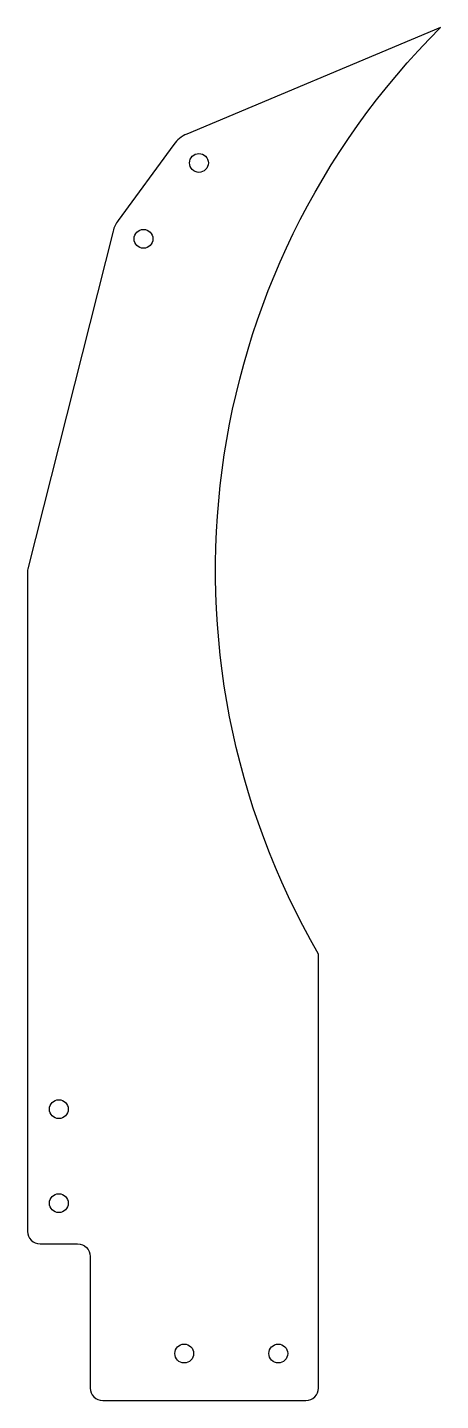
# Model space of a CAD drawing. Header units: millimetres. Extents: x 0 to 66, y -27 to 192.
import ezdxf

# ---------------------------------------------------------------- set-up
doc = ezdxf.new("R2010")
doc.units = ezdxf.units.MM

msp = doc.modelspace()

# ---------------------------------------------------------------- linework, layer by layer
msp.add_lwpolyline([(0.06, 105.74, 0.061885), (0, 105.25), (0, 0, 0.414214), (2, -2), (8, -2, -0.414214), (10, -4), (10, -25, 0.414214), (12, -27), (44.41, -27, 0.414214), (46.41, -25), (46.41, 44.25, -0.339454), (65.88, 192.12), (25.42, 175.11, 0.136292), (23.32, 173.45), (14.47, 161.34, 0.096236), (13.66, 159.61)], format="xyb", close=True)
for centre in [(27.35, 170.5), (18.51, 158.39), (5, 19.5), (5, 4.5), (25, -19.5), (40, -19.5)]:
    msp.add_circle(centre, 1.5)

doc.saveas('drawing.dxf')
